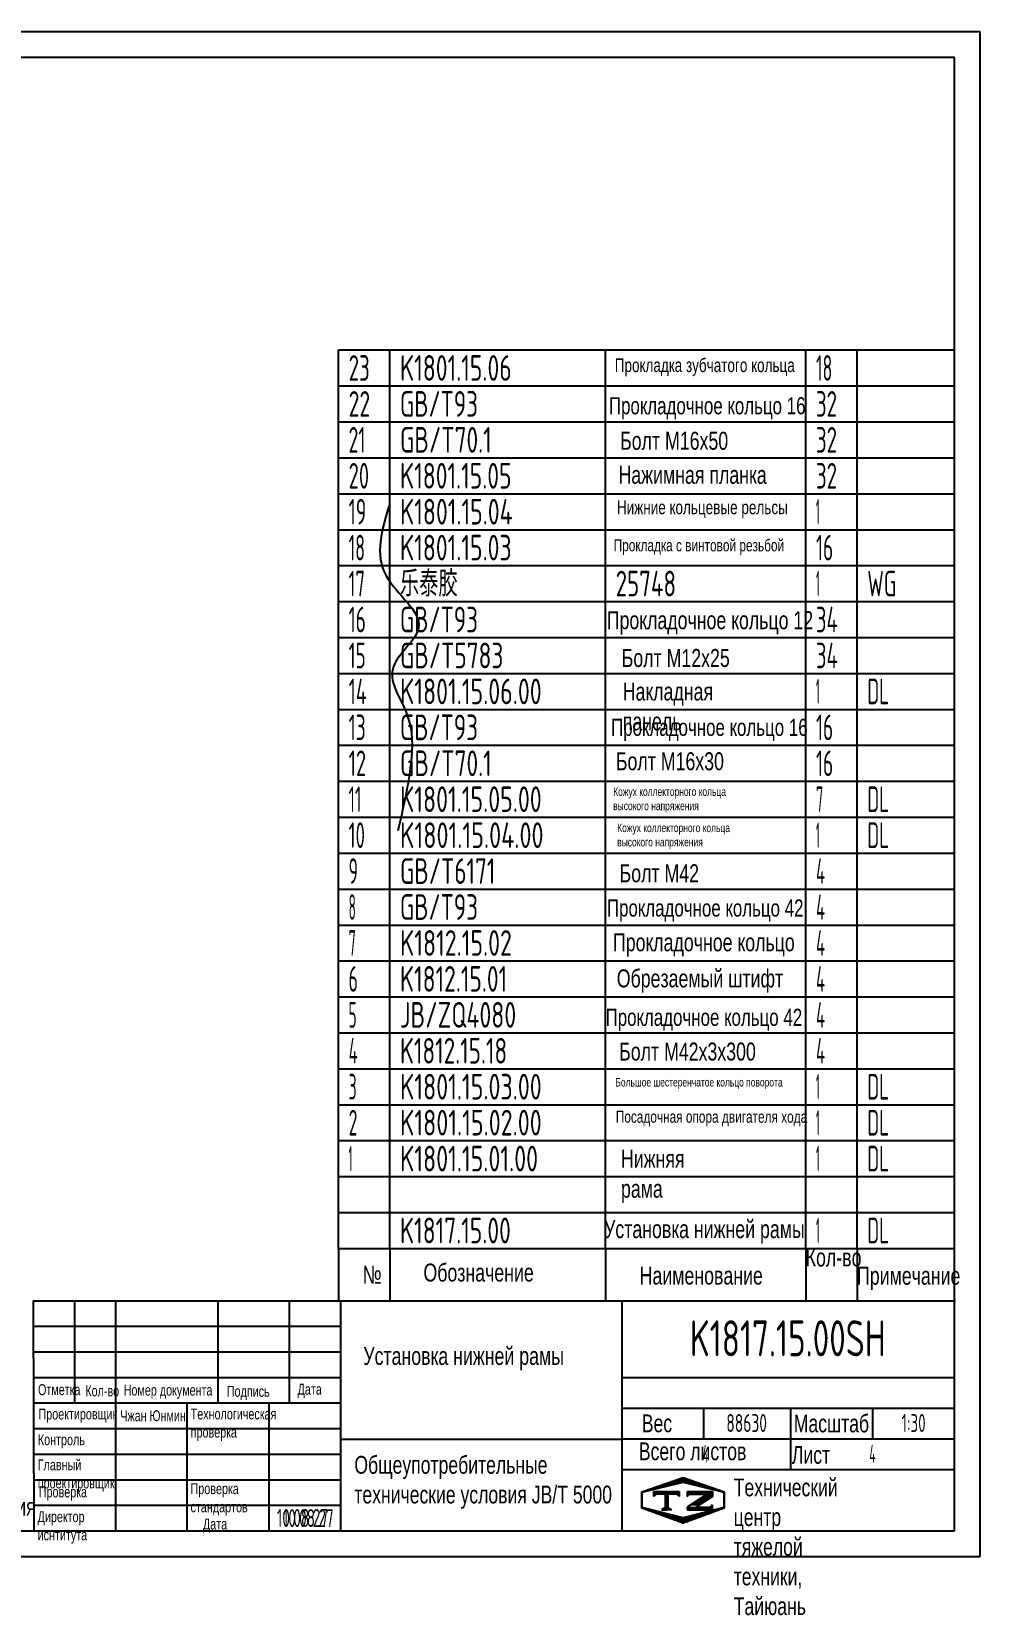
# Model space of a CAD drawing. Header units: millimetres. Extents: x 282 to 12882, y -344 to 8910.
# Drawn here: x 7340 to 12882, y -344 to 8910 of the extents above; entities that cross this region are included whole.
import ezdxf
from ezdxf.enums import TextEntityAlignment as Align

# ---------------------------------------------------------------- set-up
doc = ezdxf.new("R2010")
doc.units = ezdxf.units.MM
doc.header["$LTSCALE"] = 300
doc.header["$MEASUREMENT"] = 0
doc.linetypes.add('G', pattern=[2, 1.25, -0.25, 0.25, -0.25])
for name, color, linetype in [('01', 7, 'Continuous'), ('02', 1, 'Continuous'), ('05', 4, 'G'), ('11', 3, 'Continuous'), ('THICK', 7, 'Continuous')]:
    doc.layers.add(name, color=color, linetype=linetype)
doc.styles.get("Standard").update_dxf_attribs({"font": 'isocp', "width": 0.707, "bigfont": 'intecad.shx'})

# ---------------------------------------------------------------- blocks, each defined once
blk = doc.blocks.new('*U105')
at = {"layer": '01'}
for points in [[(415, 292), (25, 292)], [(25, 292), (25, 5)], [(415, 5), (415, 292)], [(25, 5), (415, 5)]]:
    blk.add_lwpolyline(points, dxfattribs=at)
at = {"layer": '02'}
for points in [[(420, 297), (0, 297)], [(0, 297), (0, 0)], [(420, 0), (420, 297)], [(0, 0), (420, 0)]]:
    blk.add_lwpolyline(points, dxfattribs=at)
blk = doc.blocks.new('*U108')
at = {"layer": '01'}
for p, q in [((0, -210), (0, 0)), ((3600, -210), (3600, 0))]:
    blk.add_line(p, q, dxfattribs=at)
at = {"layer": '02'}
for p, q in [((0, 0), (300, 0)), ((300, -210), (300, 0)), ((300, 0), (1560, 0)), ((1560, -210), (1560, 0)), ((1560, 0), (2730, 0)), ((2730, -210), (2730, 0)), ((2730, 0), (3030, 0)), ((3030, -210), (3030, 0)), ((3030, 0), (3600, 0))]:
    blk.add_line(p, q, dxfattribs=at)
blk = doc.blocks.new('*U109')
at = {"layer": '01'}
for p, q in [((0, -210), (0, 0)), ((3600, -210), (3600, 0))]:
    blk.add_line(p, q, dxfattribs=at)
at = {"layer": '02'}
for p, q in [((0, 0), (300, 0)), ((300, -210), (300, 0)), ((300, 0), (1560, 0)), ((1560, -210), (1560, 0)), ((1560, 0), (2730, 0)), ((2730, -210), (2730, 0)), ((2730, 0), (3030, 0)), ((3030, -210), (3030, 0)), ((3030, 0), (3600, 0))]:
    blk.add_line(p, q, dxfattribs=at)
blk = doc.blocks.new('*U110')
at = {"layer": '01'}
for p, q in [((0, -210), (0, 0)), ((3600, -210), (3600, 0))]:
    blk.add_line(p, q, dxfattribs=at)
at = {"layer": '02'}
for p, q in [((0, 0), (300, 0)), ((300, -210), (300, 0)), ((300, 0), (1560, 0)), ((1560, -210), (1560, 0)), ((1560, 0), (2730, 0)), ((2730, -210), (2730, 0)), ((2730, 0), (3030, 0)), ((3030, -210), (3030, 0)), ((3030, 0), (3600, 0))]:
    blk.add_line(p, q, dxfattribs=at)
blk = doc.blocks.new('*U111')
at = {"layer": '01'}
for p, q in [((0, -210), (0, 0)), ((3600, -210), (3600, 0))]:
    blk.add_line(p, q, dxfattribs=at)
at = {"layer": '02'}
for p, q in [((0, 0), (300, 0)), ((300, -210), (300, 0)), ((300, 0), (1560, 0)), ((1560, -210), (1560, 0)), ((1560, 0), (2730, 0)), ((2730, -210), (2730, 0)), ((2730, 0), (3030, 0)), ((3030, -210), (3030, 0)), ((3030, 0), (3600, 0))]:
    blk.add_line(p, q, dxfattribs=at)
blk = doc.blocks.new('*U112')
at = {"layer": '01'}
for p, q in [((0, -210), (0, 0)), ((3600, -210), (3600, 0))]:
    blk.add_line(p, q, dxfattribs=at)
at = {"layer": '02'}
for p, q in [((0, 0), (300, 0)), ((300, -210), (300, 0)), ((300, 0), (1560, 0)), ((1560, -210), (1560, 0)), ((1560, 0), (2730, 0)), ((2730, -210), (2730, 0)), ((2730, 0), (3030, 0)), ((3030, -210), (3030, 0)), ((3030, 0), (3600, 0))]:
    blk.add_line(p, q, dxfattribs=at)
blk = doc.blocks.new('*U113')
at = {"layer": '01'}
for p, q in [((0, -210), (0, 0)), ((3600, -210), (3600, 0))]:
    blk.add_line(p, q, dxfattribs=at)
at = {"layer": '02'}
for p, q in [((0, 0), (300, 0)), ((300, -210), (300, 0)), ((300, 0), (1560, 0)), ((1560, -210), (1560, 0)), ((1560, 0), (2730, 0)), ((2730, -210), (2730, 0)), ((2730, 0), (3030, 0)), ((3030, -210), (3030, 0)), ((3030, 0), (3600, 0))]:
    blk.add_line(p, q, dxfattribs=at)
blk = doc.blocks.new('*U114')
at = {"layer": '01'}
for p, q in [((0, -210), (0, 0)), ((3600, -210), (3600, 0))]:
    blk.add_line(p, q, dxfattribs=at)
at = {"layer": '02'}
for p, q in [((0, 0), (300, 0)), ((300, -210), (300, 0)), ((300, 0), (1560, 0)), ((1560, -210), (1560, 0)), ((1560, 0), (2730, 0)), ((2730, -210), (2730, 0)), ((2730, 0), (3030, 0)), ((3030, -210), (3030, 0)), ((3030, 0), (3600, 0))]:
    blk.add_line(p, q, dxfattribs=at)
blk = doc.blocks.new('*U115')
at = {"layer": '01'}
for p, q in [((0, -210), (0, 0)), ((3600, -210), (3600, 0))]:
    blk.add_line(p, q, dxfattribs=at)
at = {"layer": '02'}
for p, q in [((0, 0), (300, 0)), ((300, -210), (300, 0)), ((300, 0), (1560, 0)), ((1560, -210), (1560, 0)), ((1560, 0), (2730, 0)), ((2730, -210), (2730, 0)), ((2730, 0), (3030, 0)), ((3030, -210), (3030, 0)), ((3030, 0), (3600, 0))]:
    blk.add_line(p, q, dxfattribs=at)
blk = doc.blocks.new('*U116')
at = {"layer": '01'}
for p, q in [((0, -210), (0, 0)), ((3600, -210), (3600, 0))]:
    blk.add_line(p, q, dxfattribs=at)
at = {"layer": '02'}
for p, q in [((0, 0), (300, 0)), ((300, -210), (300, 0)), ((300, 0), (1560, 0)), ((1560, -210), (1560, 0)), ((1560, 0), (2730, 0)), ((2730, -210), (2730, 0)), ((2730, 0), (3030, 0)), ((3030, -210), (3030, 0)), ((3030, 0), (3600, 0))]:
    blk.add_line(p, q, dxfattribs=at)
blk = doc.blocks.new('*U117')
at = {"layer": '01'}
for p, q in [((0, -210), (0, 0)), ((3600, -210), (3600, 0))]:
    blk.add_line(p, q, dxfattribs=at)
at = {"layer": '02'}
for p, q in [((0, 0), (300, 0)), ((300, -210), (300, 0)), ((300, 0), (1560, 0)), ((1560, -210), (1560, 0)), ((1560, 0), (2730, 0)), ((2730, -210), (2730, 0)), ((2730, 0), (3030, 0)), ((3030, -210), (3030, 0)), ((3030, 0), (3600, 0))]:
    blk.add_line(p, q, dxfattribs=at)
blk = doc.blocks.new('*U118')
at = {"layer": '01'}
for p, q in [((0, -210), (0, 0)), ((3600, -210), (3600, 0))]:
    blk.add_line(p, q, dxfattribs=at)
at = {"layer": '02'}
for p, q in [((0, 0), (300, 0)), ((300, -210), (300, 0)), ((300, 0), (1560, 0)), ((1560, -210), (1560, 0)), ((1560, 0), (2730, 0)), ((2730, -210), (2730, 0)), ((2730, 0), (3030, 0)), ((3030, -210), (3030, 0)), ((3030, 0), (3600, 0))]:
    blk.add_line(p, q, dxfattribs=at)
blk = doc.blocks.new('*U119')
at = {"layer": '01'}
for p, q in [((0, -210), (0, 0)), ((3600, -210), (3600, 0))]:
    blk.add_line(p, q, dxfattribs=at)
at = {"layer": '02'}
for p, q in [((0, 0), (300, 0)), ((300, -210), (300, 0)), ((300, 0), (1560, 0)), ((1560, -210), (1560, 0)), ((1560, 0), (2730, 0)), ((2730, -210), (2730, 0)), ((2730, 0), (3030, 0)), ((3030, -210), (3030, 0)), ((3030, 0), (3600, 0))]:
    blk.add_line(p, q, dxfattribs=at)
blk = doc.blocks.new('*U120')
at = {"layer": '01'}
for p, q in [((0, -210), (0, 0)), ((3600, -210), (3600, 0))]:
    blk.add_line(p, q, dxfattribs=at)
at = {"layer": '02'}
for p, q in [((0, 0), (300, 0)), ((300, -210), (300, 0)), ((300, 0), (1560, 0)), ((1560, -210), (1560, 0)), ((1560, 0), (2730, 0)), ((2730, -210), (2730, 0)), ((2730, 0), (3030, 0)), ((3030, -210), (3030, 0)), ((3030, 0), (3600, 0))]:
    blk.add_line(p, q, dxfattribs=at)
blk = doc.blocks.new('*U121')
at = {"layer": '01'}
for p, q in [((0, -210), (0, 0)), ((3600, -210), (3600, 0))]:
    blk.add_line(p, q, dxfattribs=at)
at = {"layer": '02'}
for p, q in [((0, 0), (300, 0)), ((300, -210), (300, 0)), ((300, 0), (1560, 0)), ((1560, -210), (1560, 0)), ((1560, 0), (2730, 0)), ((2730, -210), (2730, 0)), ((2730, 0), (3030, 0)), ((3030, -210), (3030, 0)), ((3030, 0), (3600, 0))]:
    blk.add_line(p, q, dxfattribs=at)
blk = doc.blocks.new('*U122')
at = {"layer": '01'}
for p, q in [((0, -210), (0, 0)), ((3600, -210), (3600, 0))]:
    blk.add_line(p, q, dxfattribs=at)
at = {"layer": '02'}
for p, q in [((0, 0), (300, 0)), ((300, -210), (300, 0)), ((300, 0), (1560, 0)), ((1560, -210), (1560, 0)), ((1560, 0), (2730, 0)), ((2730, -210), (2730, 0)), ((2730, 0), (3030, 0)), ((3030, -210), (3030, 0)), ((3030, 0), (3600, 0))]:
    blk.add_line(p, q, dxfattribs=at)
blk = doc.blocks.new('*U123')
at = {"layer": '01'}
for p, q in [((0, -210), (0, 0)), ((3600, -210), (3600, 0))]:
    blk.add_line(p, q, dxfattribs=at)
at = {"layer": '02'}
for p, q in [((0, 0), (300, 0)), ((300, -210), (300, 0)), ((300, 0), (1560, 0)), ((1560, -210), (1560, 0)), ((1560, 0), (2730, 0)), ((2730, -210), (2730, 0)), ((2730, 0), (3030, 0)), ((3030, -210), (3030, 0)), ((3030, 0), (3600, 0))]:
    blk.add_line(p, q, dxfattribs=at)
blk = doc.blocks.new('*U124')
at = {"layer": '01'}
for p, q in [((0, -210), (0, 0)), ((3600, -210), (3600, 0))]:
    blk.add_line(p, q, dxfattribs=at)
at = {"layer": '02'}
for p, q in [((0, 0), (300, 0)), ((300, -210), (300, 0)), ((300, 0), (1560, 0)), ((1560, -210), (1560, 0)), ((1560, 0), (2730, 0)), ((2730, -210), (2730, 0)), ((2730, 0), (3030, 0)), ((3030, -210), (3030, 0)), ((3030, 0), (3600, 0))]:
    blk.add_line(p, q, dxfattribs=at)
blk = doc.blocks.new('*U125')
at = {"layer": '01'}
for p, q in [((0, -210), (0, 0)), ((3600, -210), (3600, 0))]:
    blk.add_line(p, q, dxfattribs=at)
at = {"layer": '02'}
for p, q in [((0, 0), (300, 0)), ((300, -210), (300, 0)), ((300, 0), (1560, 0)), ((1560, -210), (1560, 0)), ((1560, 0), (2730, 0)), ((2730, -210), (2730, 0)), ((2730, 0), (3030, 0)), ((3030, -210), (3030, 0)), ((3030, 0), (3600, 0))]:
    blk.add_line(p, q, dxfattribs=at)
blk = doc.blocks.new('*U126')
at = {"layer": '01'}
for p, q in [((0, -210), (0, 0)), ((3600, -210), (3600, 0))]:
    blk.add_line(p, q, dxfattribs=at)
at = {"layer": '02'}
for p, q in [((0, 0), (300, 0)), ((300, -210), (300, 0)), ((300, 0), (1560, 0)), ((1560, -210), (1560, 0)), ((1560, 0), (2730, 0)), ((2730, -210), (2730, 0)), ((2730, 0), (3030, 0)), ((3030, -210), (3030, 0)), ((3030, 0), (3600, 0))]:
    blk.add_line(p, q, dxfattribs=at)
blk = doc.blocks.new('*U127')
at = {"layer": '01'}
for p, q in [((0, -210), (0, 0)), ((3600, -210), (3600, 0))]:
    blk.add_line(p, q, dxfattribs=at)
at = {"layer": '02'}
for p, q in [((0, 0), (300, 0)), ((300, -210), (300, 0)), ((300, 0), (1560, 0)), ((1560, -210), (1560, 0)), ((1560, 0), (2730, 0)), ((2730, -210), (2730, 0)), ((2730, 0), (3030, 0)), ((3030, -210), (3030, 0)), ((3030, 0), (3600, 0))]:
    blk.add_line(p, q, dxfattribs=at)
blk = doc.blocks.new('*U128')
at = {"layer": '01'}
for p, q in [((0, -210), (0, 0)), ((3600, -210), (3600, 0))]:
    blk.add_line(p, q, dxfattribs=at)
at = {"layer": '02'}
for p, q in [((0, 0), (300, 0)), ((300, -210), (300, 0)), ((300, 0), (1560, 0)), ((1560, -210), (1560, 0)), ((1560, 0), (2730, 0)), ((2730, -210), (2730, 0)), ((2730, 0), (3030, 0)), ((3030, -210), (3030, 0)), ((3030, 0), (3600, 0))]:
    blk.add_line(p, q, dxfattribs=at)
blk = doc.blocks.new('*U129')
at = {"layer": '01'}
for p, q in [((0, -210), (0, 0)), ((3600, -210), (3600, 0))]:
    blk.add_line(p, q, dxfattribs=at)
at = {"layer": '02'}
for p, q in [((0, 0), (300, 0)), ((300, -210), (300, 0)), ((300, 0), (1560, 0)), ((1560, -210), (1560, 0)), ((1560, 0), (2730, 0)), ((2730, -210), (2730, 0)), ((2730, 0), (3030, 0)), ((3030, -210), (3030, 0)), ((3030, 0), (3600, 0))]:
    blk.add_line(p, q, dxfattribs=at)
blk = doc.blocks.new('*U130')
at = {"layer": '01'}
for p, q in [((0, -210), (0, 0)), ((3600, -210), (3600, 0))]:
    blk.add_line(p, q, dxfattribs=at)
at = {"layer": '02'}
for p, q in [((0, 0), (300, 0)), ((300, -210), (300, 0)), ((300, 0), (1560, 0)), ((1560, -210), (1560, 0)), ((1560, 0), (2730, 0)), ((2730, -210), (2730, 0)), ((2730, 0), (3030, 0)), ((3030, -210), (3030, 0)), ((3030, 0), (3600, 0))]:
    blk.add_line(p, q, dxfattribs=at)
blk = doc.blocks.new('*U131')
at = {"layer": '01'}
for p, q in [((0, -210), (0, 0)), ((3600, -210), (3600, 0))]:
    blk.add_line(p, q, dxfattribs=at)
at = {"layer": '02'}
for p, q in [((0, 0), (300, 0)), ((300, -210), (300, 0)), ((300, 0), (1560, 0)), ((1560, -210), (1560, 0)), ((1560, 0), (2730, 0)), ((2730, -210), (2730, 0)), ((2730, 0), (3030, 0)), ((3030, -210), (3030, 0)), ((3030, 0), (3600, 0))]:
    blk.add_line(p, q, dxfattribs=at)
blk = doc.blocks.new('*U132')
at = {"layer": '01'}
for p, q in [((0, -210), (0, 0)), ((0, 0), (300, 0)), ((300, 0), (1560, 0)), ((1560, 0), (2730, 0)), ((2730, 0), (3030, 0)), ((3030, 0), (3600, 0)), ((3600, -210), (3600, 0))]:
    blk.add_line(p, q, dxfattribs=at)
at = {"layer": '02'}
for p, q in [((300, -210), (300, 0)), ((1560, -210), (1560, 0)), ((2730, -210), (2730, 0)), ((3030, -210), (3030, 0))]:
    blk.add_line(p, q, dxfattribs=at)
blk = doc.blocks.new('*X159')
at = {"color": 0}
for p, q in [((127.06, 7.8), (132.06, 7.8)), ((127.06, 7.5), (132.06, 7.5)), ((127.06, 7.2), (127.32, 7.2)), ((129.23, 6.3), (131.04, 6.3)), ((129.7, 6.6), (131.51, 6.6)), ((130.16, 6.9), (131.98, 6.9)), ((130.62, 7.2), (132.06, 7.2)), ((127.84, 5.4), (129.64, 5.4)), ((128.3, 5.7), (130.1, 5.7)), ((128.77, 6), (130.57, 6))]:
    blk.add_line(p, q, dxfattribs=at)
blk = doc.blocks.new('*X160')
at = {"color": 0}
for p, q in [((127.06, 4.8), (132.06, 4.8)), ((127.06, 4.5), (132.06, 4.5)), ((131.84, 5.1), (132.06, 5.1))]:
    blk.add_line(p, q, dxfattribs=at)
blk = doc.blocks.new('*X158')
at = {"color": 0}
for p, q in [((122.34, 4.5), (123.72, 4.5)), ((122.82, 4.8), (123.24, 4.8))]:
    blk.add_line(p, q, dxfattribs=at)
blk = doc.blocks.new('*X157')
at = {"color": 0}
for p, q in [((120.53, 7.8), (125.53, 7.8)), ((120.53, 7.5), (125.53, 7.5)), ((120.53, 7.2), (120.79, 7.2)), ((125.27, 7.2), (125.53, 7.2))]:
    blk.add_line(p, q, dxfattribs=at)
blk = doc.blocks.new('*X156')
at = {"color": 0}
for p, q in [((122.38, 9.3), (124.32, 9.3)), ((123.24, 9.6), (125.52, 9.6)), ((124.1, 9.9), (128.52, 9.9)), ((124.97, 10.2), (127.67, 10.2)), ((125.83, 10.5), (126.82, 10.5)), ((127.02, 9.6), (129.37, 9.6)), ((128.22, 9.3), (130.22, 9.3)), ((118.22, 7.8), (118.32, 7.8)), ((118.22, 7.5), (118.27, 7.5)), ((118.22, 7.2), (118.27, 7.2)), ((118.22, 6.9), (118.27, 6.9)), ((118.22, 6.6), (118.27, 6.6)), ((118.22, 6.3), (118.27, 6.3)), ((118.94, 8.1), (119.52, 8.1)), ((119.8, 8.4), (120.72, 8.4)), ((120.66, 8.7), (121.92, 8.7)), ((121.52, 9), (123.12, 9)), ((129.42, 9), (131.07, 9)), ((130.62, 8.7), (131.92, 8.7)), ((131.82, 8.4), (132.77, 8.4)), ((133.02, 8.1), (133.62, 8.1)), ((134.22, 7.8), (134.32, 7.8)), ((134.27, 7.5), (134.32, 7.5)), ((134.27, 7.2), (134.32, 7.2)), ((134.27, 6.9), (134.32, 6.9)), ((134.27, 6.6), (134.32, 6.6)), ((134.27, 6.3), (134.32, 6.3)), ((118.22, 6), (118.27, 6)), ((118.22, 5.7), (118.27, 5.7)), ((118.22, 5.4), (118.27, 5.4)), ((118.22, 5.1), (118.27, 5.1)), ((118.22, 4.8), (118.27, 4.8)), ((118.79, 4.5), (119.42, 4.5)), ((119.61, 4.2), (120.62, 4.2)), ((120.43, 3.9), (121.82, 3.9)), ((121.26, 3.6), (123.02, 3.6)), ((122.08, 3.3), (124.22, 3.3)), ((128.32, 3.3), (130.51, 3.3)), ((129.52, 3.6), (131.32, 3.6)), ((130.72, 3.9), (132.14, 3.9)), ((131.92, 4.2), (132.95, 4.2)), ((133.12, 4.5), (133.76, 4.5)), ((134.27, 6), (134.32, 6)), ((134.27, 5.7), (134.32, 5.7)), ((134.27, 5.4), (134.32, 5.4)), ((134.27, 5.1), (134.32, 5.1)), ((134.27, 4.8), (134.32, 4.8)), ((122.91, 3), (125.42, 3)), ((123.73, 2.7), (128.89, 2.7)), ((124.55, 2.4), (128.07, 2.4)), ((125.38, 2.1), (127.26, 2.1)), ((126.2, 1.8), (126.45, 1.8)), ((127.12, 3), (129.7, 3))]:
    blk.add_line(p, q, dxfattribs=at)

msp = doc.modelspace()

# ---------------------------------------------------------------- linework, layer by layer
at = {"layer": '01'}
for p in [(12731.9, 1500), (12731.9, 1488)]:
    msp.add_point(p, dxfattribs=at)
at = {"layer": '02', "color": 0}
for p, q in [((9131.9, 1800), (12731.9, 1800)), ((9131.9, 1800), (9131.9, 1500)), ((9431.9, 1800), (9431.9, 1500)), ((10691.9, 1800), (10691.9, 1500)), ((11861.9, 1800), (11861.9, 1500)), ((12161.9, 1800), (12161.9, 1500))]:
    msp.add_line(p, q, dxfattribs=at)
at = {"layer": '02'}
msp.add_spline([(9430.2, 6145.3), (9411.6, 5729.6), (9600.7, 5427.3), (9449.5, 5185.4), (9532.6, 4920.9), (9555.3, 4633.7), (9479, 4240.3)], degree=3, dxfattribs=at)
at = {"layer": 'THICK'}
for p, q in [((7349.1, 1494.7), (7353.1, 150)), ((7349.1, 1494.7), (12731.9, 1494.7)), ((7592.1, 1494), (7592.1, 1494.7)), ((7592.2, 897.1), (7592.2, 1494.7)), ((7831.2, 150), (7831.2, 1494.7)), ((8428.9, 897.1), (8428.9, 1494.7)), ((8847.2, 897.1), (8847.2, 1494.7)), ((9146.1, 150), (9146.1, 1494.7)), ((10789.6, 150), (10789.6, 1494.7)), ((12731.9, 150), (12731.9, 1494.7)), ((7353.1, 1046.5), (9146.1, 1046.5)), ((10789.6, 1046.5), (12731.9, 1046.5)), ((7353.1, 897.1), (9146.1, 897.1)), ((8249.6, 150), (8249.6, 897.1)), ((8727.7, 150), (8727.7, 897.1)), ((10789.6, 867.2), (12731.9, 867.2)), ((11267.7, 687.9), (11267.7, 867.2)), ((11775.7, 508.6), (11775.7, 867.2)), ((12253.8, 687.9), (12253.8, 867.2)), ((9146.1, 685.3), (10789.6, 685.3)), ((10789.6, 687.9), (12731.9, 687.9)), ((10789.6, 508.6), (12731.9, 508.6)), ((7353.1, 150), (12731.9, 150))]:
    msp.add_line(p, q, dxfattribs=at)
at = {"layer": 'THICK', "color": 3}
for p, q in [((7353.1, 1345.3), (9146.1, 1345.3)), ((7353.1, 1195.9), (9146.1, 1195.9)), ((7353.1, 747.6), (9146.1, 747.6)), ((7353.1, 598.2), (9146.1, 598.2)), ((7353.1, 448.8), (9146.1, 448.8)), ((10904.7, 377.3), (11146.9, 461.6)), ((10904.7, 283.3), (10904.7, 377.3)), ((10906.3, 375.4), (11145.3, 435.2)), ((10906.3, 285.7), (10906.3, 375.4)), ((10973.8, 350.2), (10973.8, 380.1)), ((10973.8, 380.1), (11123.2, 380.1)), ((11123.2, 380.1), (11123.2, 350.2)), ((11145.3, 435.2), (11384.4, 375.4)), ((11146.9, 461.6), (11385.9, 377.3)), ((11168.9, 380.1), (11168.9, 350.2)), ((11168.9, 380.1), (11318.3, 380.1)), ((11318.3, 380.1), (11318.3, 350.2)), ((11384.4, 375.4), (11384.4, 285.7)), ((11385.9, 377.3), (11385.9, 283.3)), ((7353.1, 299.4), (9146.1, 299.4)), ((11146.9, 195.2), (10904.7, 283.3)), ((11145.3, 226), (10906.3, 285.7)), ((10988.7, 365.1), (10973.8, 350.2)), ((11108.2, 365.1), (10988.7, 365.1)), ((11048.5, 290.1), (11019.5, 271.9)), ((11041.9, 365.3), (11041.9, 283.3)), ((11048.5, 365.3), (11048.5, 283.3)), ((11048.5, 290.1), (11077.4, 271.9)), ((11055.9, 365.3), (11055.9, 283.3)), ((11123.2, 350.2), (11108.2, 365.1)), ((11384.4, 285.7), (11145.3, 226)), ((11385.9, 283.3), (11146.9, 195.2)), ((11168.9, 350.2), (11183.9, 365.1)), ((11286.6, 365.1), (11168.9, 289)), ((11168.9, 289), (11168.9, 271.9)), ((11183.9, 365.1), (11286.6, 365.1)), ((11241.8, 301.5), (11218.9, 286.9)), ((11303.4, 286.9), (11218.9, 286.9)), ((11318.3, 350.5), (11241.8, 301.5)), ((11318.3, 301.8), (11303.4, 286.9)), ((11318.3, 271.9), (11318.3, 301.8)), ((11019.5, 271.9), (11048.5, 271.9)), ((11077.4, 271.9), (11048.5, 271.9)), ((11168.9, 271.9), (11318.3, 271.9))]:
    msp.add_line(p, q, dxfattribs=at)
for p in [(7353.1, 299.4), (7353.1, 150)]:
    msp.add_point(p, dxfattribs=at)

# ---------------------------------------------------------------- block references
at = {"layer": '02', "xscale": 30, "yscale": 30, "zscale": 30}
msp.add_blockref('*U105', (281.9, 0), dxfattribs=at)
at = {"layer": '02'}
for name, p in [('*U132', (9131.9, 7050)), ('*U131', (9131.9, 6840)), ('*U130', (9131.9, 6630)), ('*U129', (9131.9, 6420)), ('*U128', (9131.9, 6210)), ('*U127', (9131.9, 6000)), ('*U126', (9131.9, 5790)), ('*U125', (9131.9, 5580)), ('*U124', (9131.9, 5370)), ('*U123', (9131.9, 5160)), ('*U122', (9131.9, 4950)), ('*U121', (9131.9, 4740)), ('*U120', (9131.9, 4530)), ('*U119', (9131.9, 4320)), ('*U118', (9131.9, 4110)), ('*U117', (9131.9, 3900)), ('*U116', (9131.9, 3690)), ('*U115', (9131.9, 3480)), ('*U114', (9131.9, 3270)), ('*U113', (9131.9, 3060)), ('*U112', (9131.9, 2850)), ('*U111', (9131.9, 2640)), ('*U110', (9131.9, 2430)), ('*U109', (9131.9, 2220)), ('*U108', (9131.9, 2010))]:
    msp.add_blockref(name, p, dxfattribs=at)
at = {"layer": 'THICK', "color": 3, "xscale": 29.88209045603072, "yscale": 29.8820904560298, "zscale": 29.88209045603199}
for name in ['*X156', '*X157', '*X159', '*X158', '*X160']:
    msp.add_blockref(name, (7372, 142.7), dxfattribs=at)

# ---------------------------------------------------------------- texts
at = {"layer": '01', "attachment_point": 1}
for s, insert, char_height in [('{\\fArial|b0|i0|c204|p34;Отметка}', (7377.5, 1006.7), 63.716), ('{\\fArial|b0|i0|c204|p34;Кол-во}', (7653.9, 999.3), 63.716), ('{\\fArial|b0|i0|c204|p34;Номер документа}', (7877.7, 1004.2), 63.716), ('{\\fArial|b0|i0|c204|p34;Подпись}', (8480.4, 996.9), 63.716), ('{\\fArial|b0|i0|c204|p34;Дата}', (8893.6, 1009.1), 63.716), ('{\\fArial|b0|i0|c204|p34;Проектировщик}', (7380.3, 864.3), 63.716), ('{\\fArial|b0|i0|c204|p34;\\C3;Чжан Юнмин}', (7858.1, 854.5), 63.716), ('{\\fArial|b0|i0|c204|p34;Технологическая\\Pпроверка}', (8269.2, 864.8), 63.716), ('{\\fArial|b0|i0|c204|p34;Вес}', (10904.4, 830.1), 104.07), ('{\\fArial|b0|i0|c204|p34;Контроль}', (7376.7, 714.2), 63.716), ('{\\fArial|b0|i0|c204|p34;Главный\\Pпроектировщик}', (7376.1, 567.6), 63.716), ('{\\fArial|b0|i0|c204|p34;Проверка}', (7382.3, 409.1), 63.716), ('{\\fArial|b0|i0|c204|p34;Проверка\\Pстандартов}', (8268.6, 428.1), 63.716), ('{\\fArial|b0|i0|c204|p34;Директор\\Pиснтитута}', (7375.1, 264.4), 63.716), ('{\\fArial|b0|i0|c204|p34;Дата}', (8341, 221.8), 63.716)]:
    msp.add_mtext(s, dxfattribs=dict(at, insert=insert, char_height=char_height))
at = {"layer": '01', "insert": (11441.4, 455.8), "char_height": 104.07, "width": 4.891, "attachment_point": 1}
msp.add_mtext('{\\fArial|b0|i0|c204|p34;Технический центр\\Pтяжелой техники, Тайюань}', dxfattribs=at)
at = {"layer": '02', "attachment_point": 1}
for s, insert, char_height in [('{\\fArial|b0|i0|c204|p34;\\C3;Прокладка зубчатого кольца}', (10746.6, 7001), 80), ('{\\fArial|b0|i0|c204|p34;\\C3;Прокладочное кольцо 16}', (10712.4, 6774.2), 100), ('{\\fArial|b0|i0|c204|p34;\\C3;Болт М16х50}', (10777.6, 6572), 105), ('{\\fArial|b0|i0|c204|p34;\\C3;Нажимная планка}', (10768.3, 6373.2), 105), ('{\\fArial|b0|i0|c204|p34;\\C3;Нижние кольцевые рельсы}', (10758.9, 6170.6), 80), ('{\\fArial|b0|i0|c204|p34;\\C3;Прокладка с винтовой резьбой}', (10740.3, 5943.5), 70), ('{\\fArial|b0|i0|c204|p34;\\C3;Прокладочное кольцо 12}', (10699.9, 5523.6), 105), ('{\\fArial|b0|i0|c204|p34;\\C3;Болт М12х25}', (10787, 5302.7), 105), ('{\\fArial|b0|i0|c204|p34;\\C3;Прокладочное кольцо 16}', (10724.9, 4895), 100), ('{\\fArial|b0|i0|c204|p34;\\C3;Болт М16х30}', (10752.8, 4699.3), 105), ('{\\fArial|b0|i0|c204|p34;\\C3;Кожух коллекторного кольца \\Pвысокого напряжения}', (10737.3, 4494.3), 50), ('{\\fArial|b0|i0|c204|p34;\\C3;Кожух коллекторного кольца \\Pвысокого напряжения}', (10760.8, 4282.8), 50), ('{\\fArial|b0|i0|c204|p34;\\C3;Болт М42}', (10774.6, 4044.8), 105), ('{\\fArial|b0|i0|c204|p34;\\C3;Прокладочное кольцо 42}', (10700.6, 3839.4), 100), ('{\\fArial|b0|i0|c204|p34;\\C3;Прокладочное кольцо}', (10736.2, 3641.5), 105), ('{\\fArial|b0|i0|c204|p34;\\C3;Обрезаемый штифт}', (10758.2, 3430.6), 105), ('{\\fArial|b0|i0|c204|p34;\\C3;Прокладочное кольцо 42}', (10692.9, 3200.8), 100), ('{\\fArial|b0|i0|c204|p34;\\C3;Болт М42х3х300}', (10771.9, 3003.2), 105), ('{\\fArial|b0|i0|c204|p34;\\C3;Большое шестеренчатое кольцо поворота}', (10749.9, 2796.3), 50), ('{\\fArial|b0|i0|c204|p34;\\C3;Посадочная опора двигателя хода}', (10752.7, 2604.5), 70), ('{\\fArial|b0|i0|c204|p34;\\C3;Установка нижней рамы}', (10684.1, 1965.5), 105), ('{\\fArial|b0|i0|c204|p34;\\C0;Кол-во}', (11861.9, 1800), 105), ('{\\fArial|b0|i0|c204|p34;\\C0;№}', (9273.7, 1698.5), 105), ('{\\fArial|b0|i0|c204|p34;\\C0;Обозначение}', (9628.9, 1711.7), 105), ('{\\fArial|b0|i0|c204|p34;\\C0;Наименование}', (10891.8, 1694.2), 105), ('{\\fArial|b0|i0|c204|p34;\\C0;Примечание}', (12161.9, 1693.2), 105), ('{\\fArial|b0|i0|c204|p34;\\C3;Установка нижней рамы}', (9277.7, 1224.4), 105), ('{\\fArial|b0|i0|c204|p34;\\C0;Примечания}', (6761.9, 343.2), 105)]:
    msp.add_mtext(s, dxfattribs=dict(at, insert=insert, char_height=char_height))
at = {"layer": '02', "char_height": 105, "attachment_point": 1}
for s, insert, width in [('{\\fArial|b0|i0|c204|p34;\\C3;Накладная панель}', (10793.2, 5107), 3.109), ('{\\fArial|b0|i0|c204|p34;\\C3;Нижняя рама}', (10782.8, 2376.5), 2.742)]:
    msp.add_mtext(s, dxfattribs=dict(at, insert=insert, width=width))
at = {"layer": '05', "char_height": 104.111, "attachment_point": 1}
for s, insert in [('{\\fArial|b0|i0|c204|p34;\\C0;Масштаб}', (11792.1, 829.6)), ('{\\fArial|b0|i0|c204|p34;\\C0;Всего листов}', (10887.2, 666.8)), ('{\\fArial|b0|i0|c204|p34;\\C0;Общеупотребительные\\Pтехнические условия \\fArial|b0|i0|c0|p34;JB/T 5000}', (9225.3, 587.8)), ('{\\fArial|b0|i0|c204|p34;\\C0;Лист}', (11781.1, 645.7))]:
    msp.add_mtext(s, dxfattribs=dict(at, insert=insert))
at = {"layer": '11'}
for s, height, width, p, p2 in [('23', 150, 0.638783, (9191.9, 6870), (9315.6, 6870)), ('K1801.15.06', 150, 0.690179, (9491.9, 6870), (10144.6, 6870)), ('18', 150, 0.606, (11921.9, 6870), (12017.4, 6870)), ('22', 150, 0.639754, (9191.9, 6660), (9317.6, 6660)), ('GB/T93', 150, 0.691199, (9491.9, 6660), (9947.6, 6660)), ('32', 150, 0.626049, (11921.9, 6660), (12044.9, 6660)), ('21', 150, 0.623098, (9191.9, 6450), (9290, 6450)), ('GB/T70.1', 150, 0.693516, (9491.9, 6450), (10027.6, 6450)), ('32', 150, 0.626049, (11921.9, 6450), (12044.9, 6450)), ('20', 150, 0.636567, (9191.9, 6240), (9311.3, 6240)), ('K1801.15.05', 150, 0.690157, (9491.9, 6240), (10143.7, 6240)), ('32', 150, 0.626049, (11921.9, 6240), (12044.9, 6240)), ('19', 150, 0.612447, (9191.9, 6030), (9294.9, 6030)), ('K1801.15.04', 150, 0.690312, (9491.9, 6030), (10149.9, 6030)), ('1', 150, 0.404, (11921.9, 6030), (11943.1, 6030)), ('18', 150, 0.606, (9191.9, 5820), (9287.4, 5820)), ('K1801.15.03', 150, 0.690157, (9491.9, 5820), (10143.7, 5820)), ('16', 150, 0.610556, (11921.9, 5820), (12022.6, 5820)), ('17', 150, 0.606, (9191.9, 5610), (9287.4, 5610)), ('乐泰胶', 150, 0.677377, (9491.9, 5610), (9828.7, 5610)), ('25748', 150, 0.681465, (10751.9, 5610), (11104.6, 5610)), ('1', 150, 0.404, (11921.9, 5610), (11943.1, 5610)), ('WG', 150, 0.6464, (12221.9, 5610), (12391.6, 5610)), ('16', 150, 0.610556, (9191.9, 5400), (9292.6, 5400)), ('GB/T93', 150, 0.691199, (9491.9, 5400), (9947.6, 5400)), ('34', 150, 0.628444, (11921.9, 5400), (12049.2, 5400)), ('15', 150, 0.609833, (9191.9, 5190), (9291.7, 5190)), ('GB/T5783', 150, 0.695009, (9491.9, 5190), (10095.7, 5190)), ('34', 150, 0.628444, (11921.9, 5190), (12049.2, 5190)), ('14', 150, 0.614783, (9191.9, 4980), (9298, 4980)), ('K1801.15.06.00', 150, 0.69367, (9491.9, 4980), (10319.7, 4980)), ('1', 150, 0.404, (11921.9, 4980), (11943.1, 4980)), ('DL', 150, 0.628444, (12221.9, 4980), (12349.2, 4980)), ('13', 150, 0.609833, (9191.9, 4770), (9291.7, 4770)), ('GB/T93', 150, 0.691199, (9491.9, 4770), (9947.6, 4770)), ('16', 150, 0.610556, (11921.9, 4770), (12022.6, 4770)), ('12', 150, 0.611465, (9191.9, 4560), (9293.7, 4560)), ('GB/T70.1', 150, 0.693516, (9491.9, 4560), (10027.6, 4560)), ('16', 150, 0.610556, (11921.9, 4560), (12022.6, 4560)), ('11', 150, 0.582235, (9191.9, 4350), (9266.1, 4350)), ('K1801.15.05.00', 150, 0.69367, (9491.9, 4350), (10319.7, 4350)), ('7', 150, 0.514182, (11921.9, 4350), (11964.3, 4350)), ('DL', 150, 0.628444, (12221.9, 4350), (12349.2, 4350)), ('10', 150, 0.606076, (9191.9, 4140), (9287.4, 4140)), ('K1801.15.04.00', 150, 0.693836, (9491.9, 4140), (10330.3, 4140)), ('1', 150, 0.404, (11921.9, 4140), (11943.1, 4140)), ('DL', 150, 0.628444, (12221.9, 4140), (12349.2, 4140)), ('9', 150, 0.579528, (9191.9, 3930), (9245.9, 3930)), ('GB/T6171', 150, 0.69402, (9491.9, 3930), (10048.9, 3930)), ('4', 150, 0.543846, (11921.9, 3930), (11974.9, 3930)), ('8', 150, 0.514182, (9191.9, 3720), (9234.3, 3720)), ('GB/T93', 150, 0.691199, (9491.9, 3720), (9947.6, 3720)), ('4', 150, 0.543846, (11921.9, 3720), (11974.9, 3720)), ('7', 150, 0.514182, (9191.9, 3510), (9234.3, 3510)), ('K1812.15.02', 150, 0.690207, (9491.9, 3510), (10145.7, 3510)), ('4', 150, 0.543846, (11921.9, 3510), (11974.9, 3510)), ('6', 150, 0.600695, (9191.9, 3300), (9245.9, 3300)), ('K1812.15.01', 150, 0.689486, (9491.9, 3300), (10118.1, 3300)), ('4', 150, 0.543846, (11921.9, 3300), (11974.9, 3300)), ('5', 150, 0.527686, (9191.9, 3090), (9238.7, 3090)), ('JB/ZQ4080', 150, 0.690811, (9491.9, 3090), (10170.7, 3090)), ('4', 150, 0.543846, (11921.9, 3090), (11974.9, 3090)), ('4', 150, 0.543846, (9191.9, 2880), (9244.9, 2880)), ('K1812.15.18', 150, 0.689486, (9491.9, 2880), (10118.1, 2880)), ('4', 150, 0.543846, (11921.9, 2880), (11974.9, 2880)), ('3', 150, 0.527686, (9191.9, 2670), (9238.7, 2670)), ('K1801.15.03.00', 150, 0.69367, (9491.9, 2670), (10319.7, 2670)), ('1', 150, 0.404, (11921.9, 2670), (11943.1, 2670)), ('DL', 150, 0.628444, (12221.9, 2670), (12349.2, 2670)), ('2', 150, 0.562593, (9191.9, 2460), (9243.4, 2460)), ('K1801.15.02.00', 150, 0.69367, (9491.9, 2460), (10319.7, 2460)), ('1', 150, 0.404, (11921.9, 2460), (11943.1, 2460)), ('DL', 150, 0.628444, (12221.9, 2460), (12349.2, 2460)), ('1', 150, 0.404, (9191.9, 2250), (9213.1, 2250)), ('K1801.15.01.00', 150, 0.693326, (9491.9, 2250), (10298.5, 2250)), ('1', 150, 0.404, (11921.9, 2250), (11943.1, 2250)), ('DL', 150, 0.628444, (12221.9, 2250), (12349.2, 2250)), ('K1817.15.00', 150, 0.690048, (9491.9, 1830), (10139.4, 1830)), ('1', 150, 0.404, (11921.9, 1830), (11943.1, 1830)), ('DL', 150, 0.628444, (12221.9, 1830), (12349.2, 1830)), ('K1817.15.00SH', 210, 0.693499, (11184.9, 1170), (12328.9, 1170)), ('88630', 105, 0.675351, (11398.1, 727.5), (11635.7, 727.5)), ('1:30', 105, 0.655288, (12421.4, 727.5), (12562.5, 727.5)), ('4', 105, 0.543846, (11258.4, 547.5), (11295.5, 547.5)), ('4', 105, 0.543846, (12233.4, 547.5), (12270.5, 547.5)), ('10.08.27', 105, 0.642055, (8771.9, 172.5), (9071.9, 172.5)), ('10.08.27', 104.07, 0.642055, (8807, 172.3), (9104.3, 172.3))]:
    msp.add_text(s, height=height, dxfattribs=dict(at, width=width)).set_placement(p, p2, align=Align.FIT)

doc.saveas('drawing.dxf')
